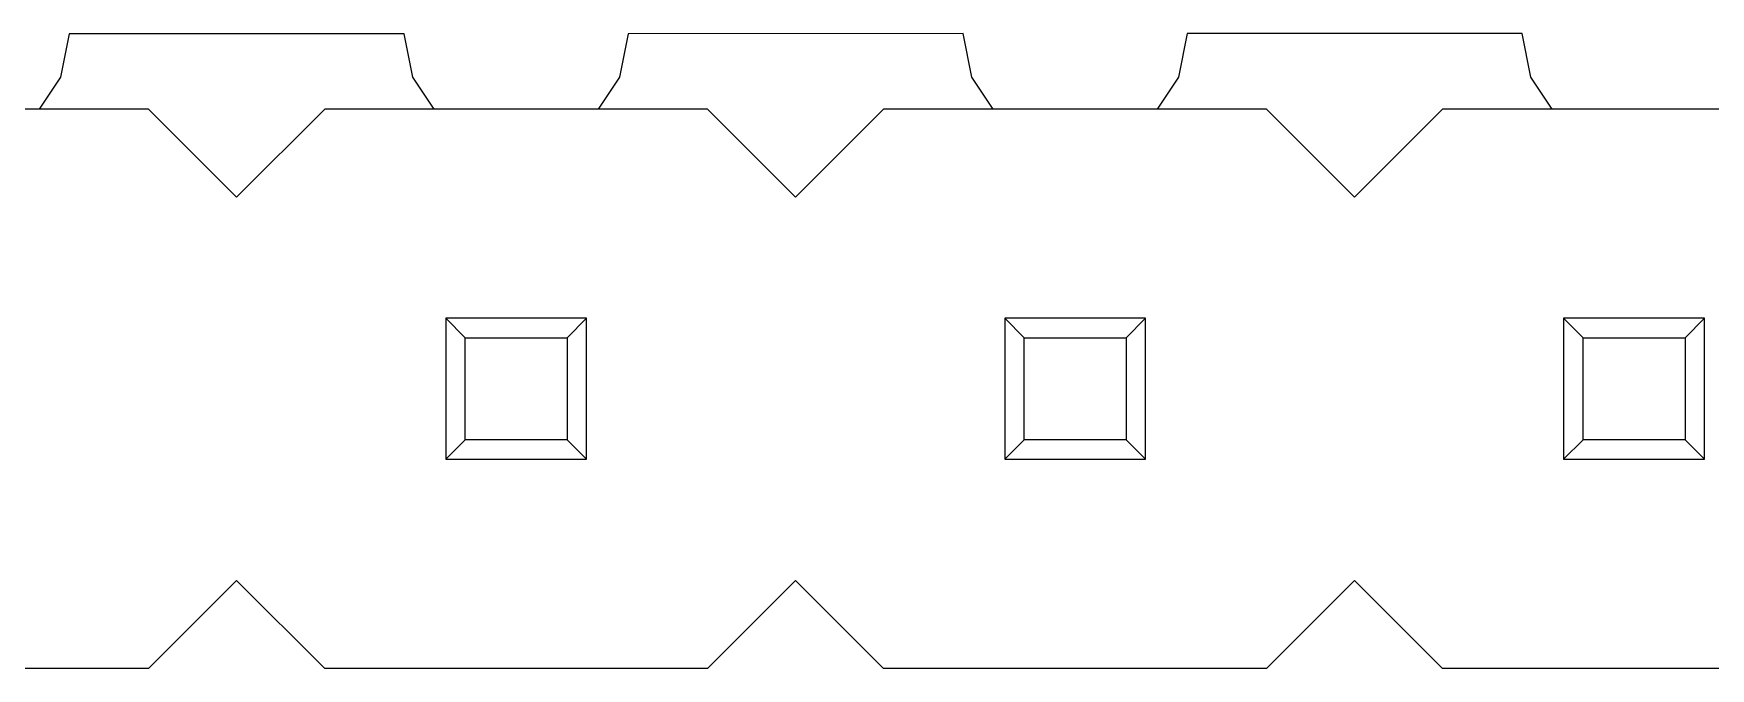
# Model space of a CAD drawing. Header units: millimetres. Extents: x 563 to 681, y 173 to 284.
# Drawn here: x 627.97 to 635.59, y 191.53 to 194.41 of the extents above; entities that cross this region are included whole.
import ezdxf

# ---------------------------------------------------------------- set-up
doc = ezdxf.new("R2010")
doc.units = ezdxf.units.MM
doc.header["$LTSCALE"] = 30.734
doc.layers.get('0').update_dxf_attribs({"linetype": 'CONTINUOUS'})

msp = doc.modelspace()

# ---------------------------------------------------------------- linework, layer by layer
at = {"linetype": 'Continuous'}
for p, q in [((628.0965, 194.2103), (628.1357, 194.4075)), ((629.6561, 194.4077), (628.1349, 194.4075)), ((629.6552, 194.4077), (629.6945, 194.2103)), ((630.6365, 194.2103), (630.6757, 194.4078)), ((632.1962, 194.408), (630.6748, 194.4078)), ((632.1952, 194.408), (632.2345, 194.2103)), ((633.1765, 194.2103), (633.2158, 194.4081)), ((634.7363, 194.4083), (633.2147, 194.4081)), ((634.7351, 194.4083), (634.7745, 194.2103)), ((627.9996, 194.0654), (628.0965, 194.2103)), ((629.6945, 194.2103), (629.7913, 194.0654)), ((630.5396, 194.0654), (630.6365, 194.2103)), ((632.2345, 194.2103), (632.3313, 194.0654)), ((633.0796, 194.0654), (633.1765, 194.2103)), ((634.7745, 194.2103), (634.8713, 194.0654)), ((628.4955, 194.0654), (626.7555, 194.0654)), ((628.4955, 194.0654), (628.8955, 193.6654)), ((628.8955, 193.6654), (629.2955, 194.0654)), ((631.0355, 194.0654), (629.2955, 194.0654)), ((631.0355, 194.0654), (631.4355, 193.6654)), ((631.4355, 193.6654), (631.8355, 194.0654)), ((633.5755, 194.0654), (631.8355, 194.0654)), ((633.5755, 194.0654), (633.9755, 193.6654)), ((633.9755, 193.6654), (634.3755, 194.0654)), ((636.1155, 194.0654), (634.3755, 194.0654)), ((629.8455, 193.1154), (629.8455, 192.4754)), ((629.9336, 193.0272), (629.8455, 193.1154)), ((630.4855, 193.1154), (629.8455, 193.1154)), ((630.4855, 193.1154), (630.3973, 193.0272)), ((630.4855, 192.4754), (630.4855, 193.1154)), ((632.3855, 193.1154), (632.3855, 192.4754)), ((632.4736, 193.0272), (632.3855, 193.1154)), ((633.0255, 193.1154), (632.3855, 193.1154)), ((633.0255, 193.1154), (632.9373, 193.0272)), ((633.0255, 192.4754), (633.0255, 193.1154)), ((634.9255, 193.1154), (634.9255, 192.4754)), ((635.0136, 193.0272), (634.9255, 193.1154)), ((635.5655, 193.1154), (634.9255, 193.1154)), ((635.5655, 193.1154), (635.4773, 193.0272)), ((635.5655, 192.4754), (635.5655, 193.1154)), ((629.9336, 192.5635), (629.9336, 193.0272)), ((629.9336, 193.0272), (630.3973, 193.0272)), ((630.3973, 193.0272), (630.3973, 192.5635)), ((632.4736, 192.5635), (632.4736, 193.0272)), ((632.4736, 193.0272), (632.9373, 193.0272)), ((632.9373, 193.0272), (632.9373, 192.5635)), ((635.0136, 192.5635), (635.0136, 193.0272)), ((635.0136, 193.0272), (635.4773, 193.0272)), ((635.4773, 193.0272), (635.4773, 192.5635)), ((629.9336, 192.5635), (629.8455, 192.4754)), ((630.3973, 192.5635), (629.9336, 192.5635)), ((630.4855, 192.4754), (630.3973, 192.5635)), ((632.4736, 192.5635), (632.3855, 192.4754)), ((632.9373, 192.5635), (632.4736, 192.5635)), ((633.0255, 192.4754), (632.9373, 192.5635)), ((635.0136, 192.5635), (634.9255, 192.4754)), ((635.4773, 192.5635), (635.0136, 192.5635)), ((635.5655, 192.4754), (635.4773, 192.5635)), ((629.8455, 192.4754), (630.4855, 192.4754)), ((632.3855, 192.4754), (633.0255, 192.4754)), ((634.9255, 192.4754), (635.5655, 192.4754)), ((628.8955, 191.9254), (628.4955, 191.5254)), ((629.2955, 191.5254), (628.8955, 191.9254)), ((631.4355, 191.9254), (631.0355, 191.5254)), ((631.8355, 191.5254), (631.4355, 191.9254)), ((633.9755, 191.9254), (633.5755, 191.5254)), ((634.3755, 191.5254), (633.9755, 191.9254)), ((628.4955, 191.5254), (626.7555, 191.5254)), ((631.0355, 191.5254), (629.2955, 191.5254)), ((633.5755, 191.5254), (631.8355, 191.5254)), ((636.1155, 191.5254), (634.3755, 191.5254))]:
    msp.add_line(p, q, dxfattribs=at)

doc.saveas('drawing.dxf')
